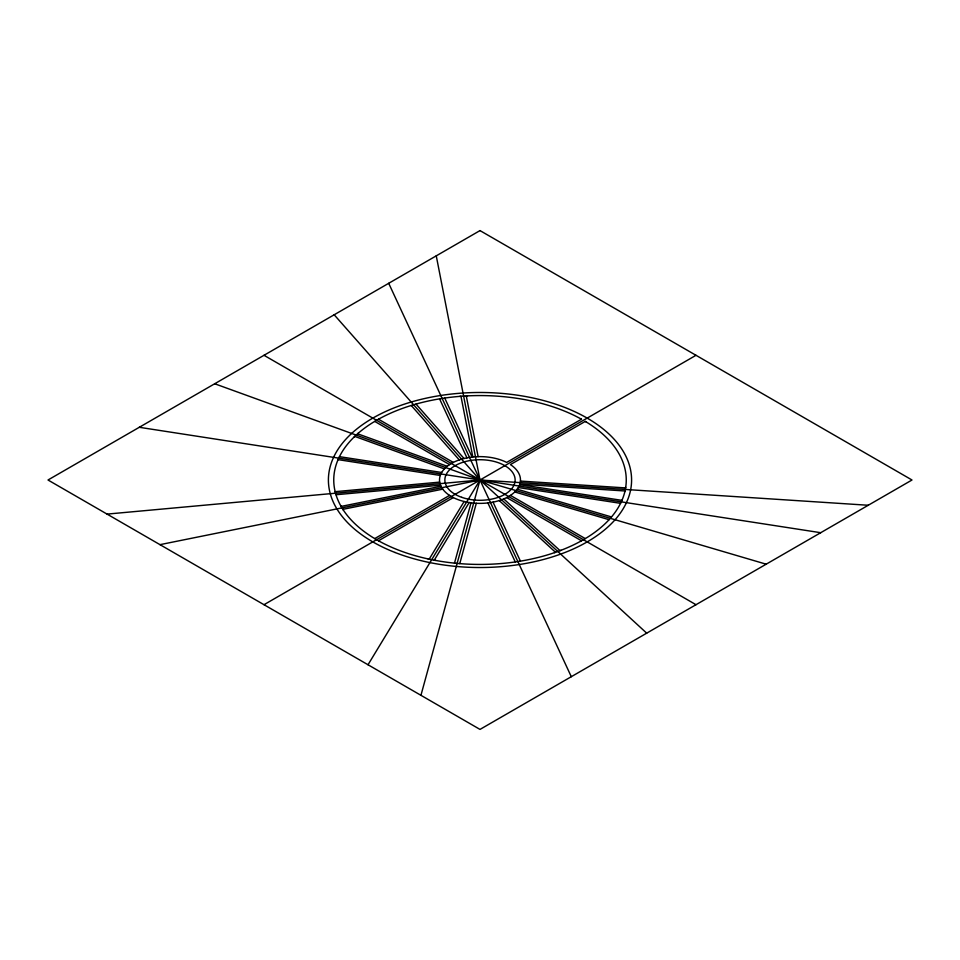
<?xml version="1.0" encoding="UTF-8"?>
<svg xmlns="http://www.w3.org/2000/svg" width="960" height="960" viewBox="0 0 960 960"><rect width="100%" height="100%" fill="white"/><g stroke="black" fill="none" stroke-linecap="round" stroke-linejoin="round"><path stroke-width="1.44" d="M625.704 487.248L625.608 487.92L520.44 481.08M624.84 491.664L625.008 490.98L519.84 484.14M454.488 563.136L471.036 502.788M420.936 695.316L480 480L436.26 255.84M459.768 563.616L476.316 503.28M464.136 501.504L429.18 559.176L428.088 558.936M368.016 664.764L480 480L868.26 505.26M469.176 502.524L434.232 560.196L435.348 560.4M354.168 436.98L354.768 436.392L444.372 468.9M358.26 433.212L357.612 433.776L447.216 466.284M374.712 538.608L449.544 495.396M580.656 418.752L581.508 419.208L506.676 462.42A40.476 23.376 0 0 0 440.676 474.444A40.476 23.376 0 0 0 489.624 502.704A40.476 23.376 0 0 0 510.432 464.592L585.288 421.392L586.092 421.884M264 604.704L696 355.296M378.492 540.78L453.324 497.58M561.036 550.284L560.064 550.656L503.748 498.924M554.52 552.648L555.528 552.3L499.224 500.568M440.988 486.24L341.1 506.424L340.74 505.776M159.984 544.656L480 480L766.188 564.192M442.752 489.156L342.864 509.34L343.284 509.976M335.16 491.676L439.692 482.124M107.064 514.104L480 480L646.704 633.168M336 494.736L440.52 485.172M459.804 396.372L460.968 396.276L472.824 456.996M467.46 395.88L466.284 395.94L478.128 456.648M339.456 456.66L441.672 472.476M519.708 484.548L621.924 500.364M139.296 427.296L820.704 532.704M338.076 459.636L440.292 475.452M518.328 487.524L620.544 503.34M517.2 489.216L611.496 516.948M514.776 491.964L609.072 519.696M214.704 383.76L480 480L334.188 314.772M378.492 419.22L453.324 462.42M510.456 495.396L585.288 538.608M264 355.296L696 604.704M374.712 421.392L449.544 464.604M506.676 497.58L581.508 540.78M416.004 404.076L464.04 458.52M411.24 405.48L459.276 459.924M444.732 398.064L472.128 457.08M493.032 502.128L520.428 561.144M388.704 283.296L571.296 676.704M439.572 398.856L466.968 457.872M487.872 502.92L515.268 561.936M585.288 421.392A146.244 84.432 0 0 1 516.984 561.684A146.244 84.432 0 0 1 338.508 458.64A146.244 84.432 0 0 1 581.508 419.22M480 230.592L48 480L480 729.408L912 480L480 230.592M395.028 552.48A151.584 87.516 0 0 0 631.2 486.24A151.584 87.516 0 0 0 413.76 401.28A151.584 87.516 0 0 0 395.028 552.48M461.736 497.328A35.136 20.28 0 0 0 515.124 480.468A35.136 20.28 0 0 0 463.14 462.204A35.136 20.28 0 0 0 461.736 497.328"/></g></svg>
